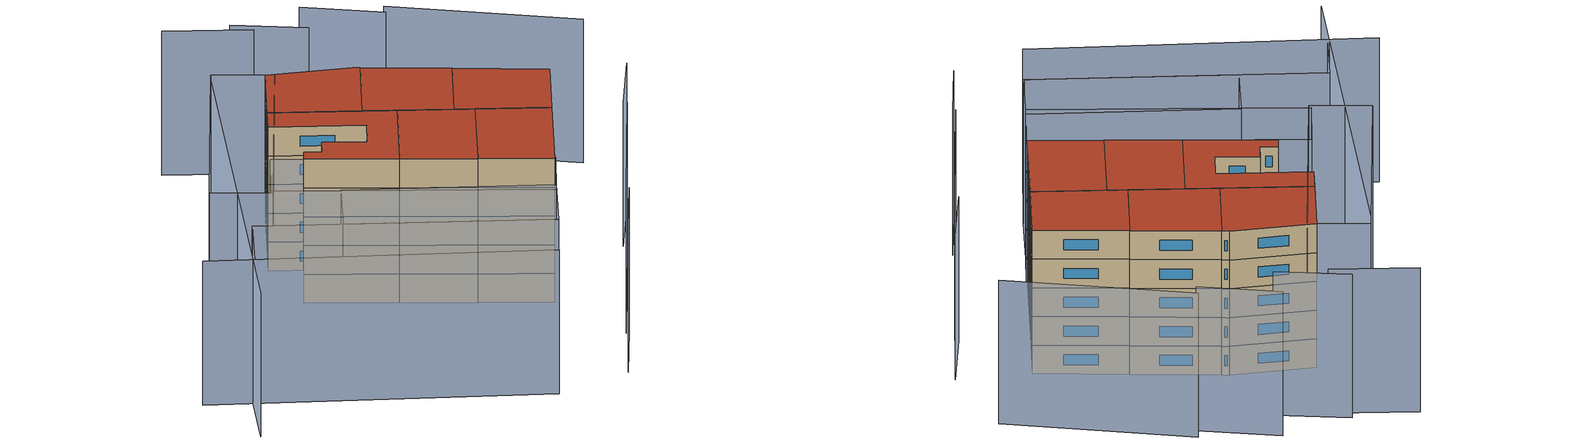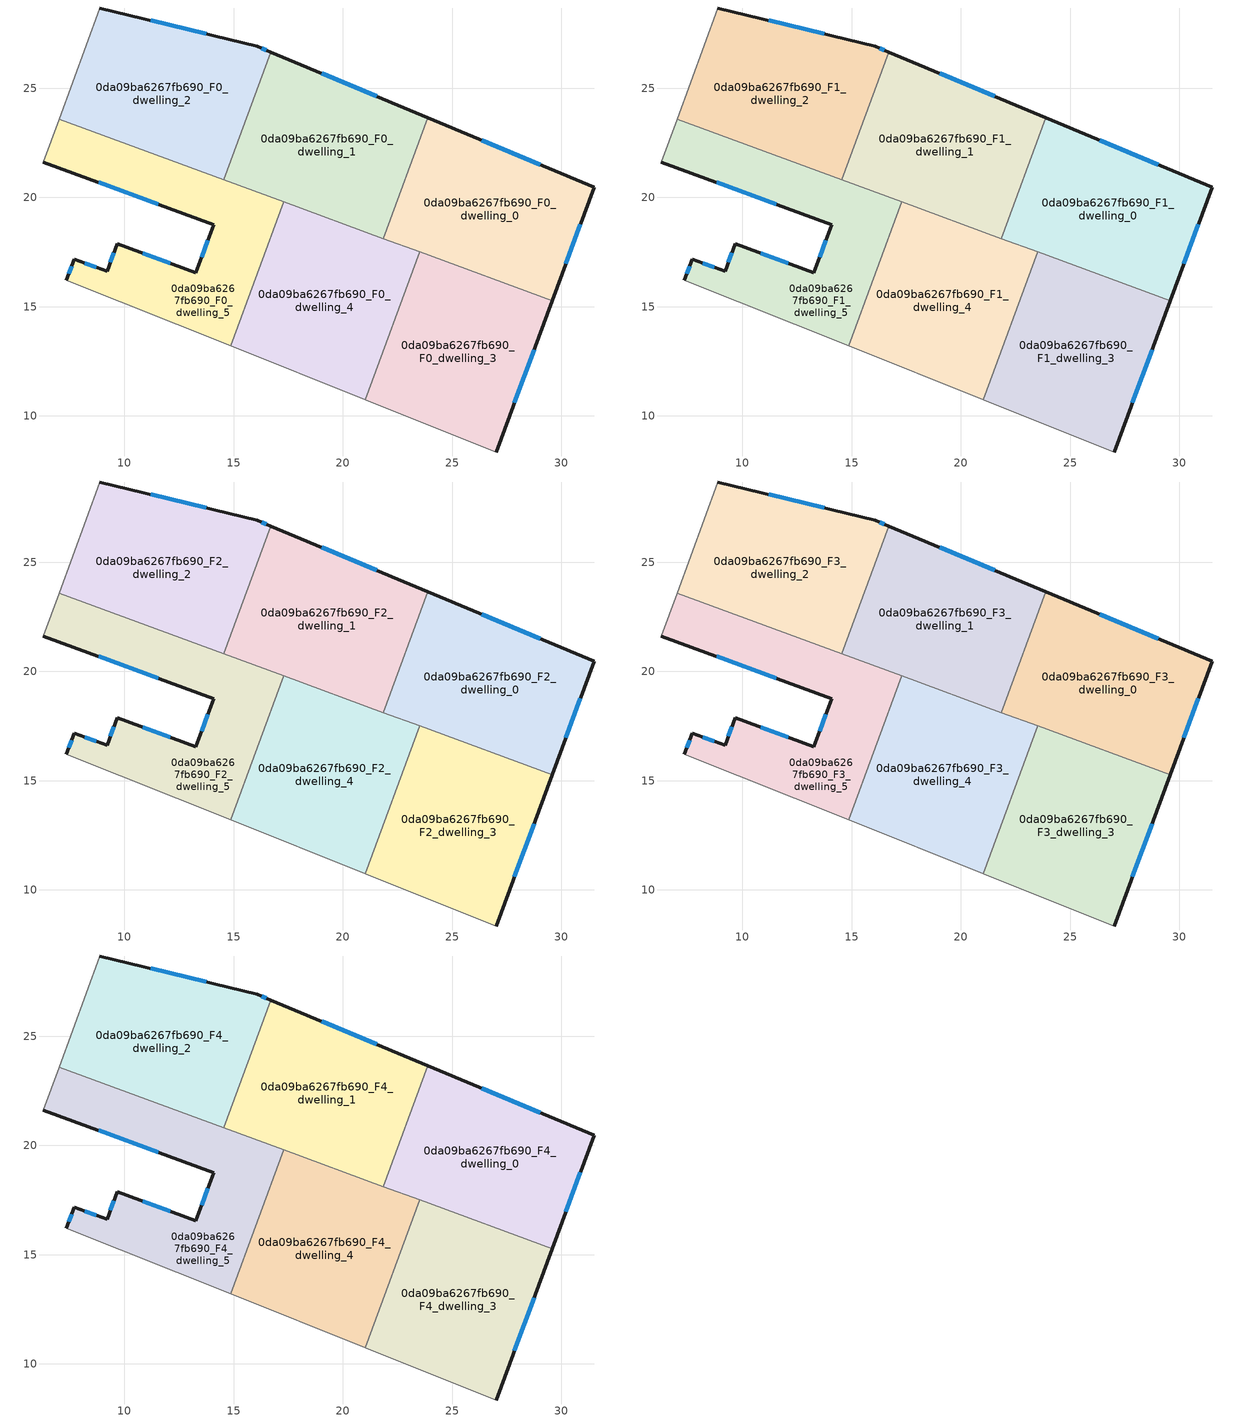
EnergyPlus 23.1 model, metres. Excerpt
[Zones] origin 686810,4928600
0da09ba6267fb690_F0_dwelling_0
 floor ground (EU_floor_Construction): 31.5,20.47 29.58,15.27 21.85,18.12 23.89,23.65 z0
 wall outside (EU_wall_Construction): 29.58,15.27 31.5,20.47 23.89,23.65 z0:3
 wall to 0da09ba6267fb690_F0_dwelling_3 (EU_wall_Construction): 23.51,17.51 29.58,15.27 z0:3
 wall to 0da09ba6267fb690_F0_dwelling_1 (EU_wall_Construction): 23.89,23.65 21.85,18.12 z0:3
 wall to 0da09ba6267fb690_F0_dwelling_4 (EU_wall_Construction): 21.85,18.12 23.51,17.51 z0:3
 window (EU_Window_Construction): 29.03,21.5 26.35,22.62 / 30.2,16.96 30.87,18.79 z0.97:2.03
0da09ba6267fb690_F0_dwelling_1
 floor ground (EU_floor_Construction): 23.89,23.65 21.85,18.12 14.55,20.81 16.7,26.66 z0
 wall outside (EU_wall_Construction): 23.89,23.65 16.7,26.66 z0:3
 wall to 0da09ba6267fb690_F0_dwelling_2 (EU_wall_Construction): 16.7,26.66 14.55,20.81 z0:3
 wall to 0da09ba6267fb690_F0_dwelling_4 (EU_wall_Construction): 17.3,19.8 21.85,18.12 z0:3
 wall to 0da09ba6267fb690_F0_dwelling_5 (EU_wall_Construction): 14.55,20.81 17.3,19.8 z0:3
 window (EU_Window_Construction): 21.56,24.63 19.03,25.68 z0.97:2.03
0da09ba6267fb690_F0_dwelling_2
 floor ground (EU_floor_Construction): 16.09,26.91 16.7,26.66 14.55,20.81 7.02,23.59 8.87,28.67 z0
 wall outside (EU_wall_Construction): 16.7,26.66 16.09,26.91 8.87,28.67 z0:3
 wall adiabatic (EU_wall_Construction): 8.87,28.67 7.02,23.59 z0:3
 wall to 0da09ba6267fb690_F0_dwelling_5 (EU_wall_Construction): 7.02,23.59 14.55,20.81 z0:3
 window (EU_Window_Construction): 13.75,27.48 11.21,28.1 / 16.5,26.74 16.29,26.83 z0.97:2.03
0da09ba6267fb690_F0_dwelling_3
 floor ground (EU_floor_Construction): 29.58,15.27 27.03,8.35 21.02,10.75 23.51,17.51 z0
 wall outside (EU_wall_Construction): 27.03,8.35 29.58,15.27 z0:3
 wall adiabatic (EU_wall_Construction): 21.02,10.75 27.03,8.35 z0:3
 wall to 0da09ba6267fb690_F0_dwelling_4 (EU_wall_Construction): 23.51,17.51 21.02,10.75 z0:3
 window (EU_Window_Construction): 27.85,10.59 28.75,13.03 z0.97:2.03
0da09ba6267fb690_F0_dwelling_4
 floor ground (EU_floor_Construction): 23.51,17.51 21.02,10.75 14.86,13.2 17.3,19.8 z0
 wall adiabatic (EU_wall_Construction): 14.86,13.2 21.02,10.75 z0:3
 wall to 0da09ba6267fb690_F0_dwelling_5 (EU_wall_Construction): 17.3,19.8 14.86,13.2 z0:3
0da09ba6267fb690_F0_dwelling_5
 floor ground (EU_floor_Construction): 17.3,19.8 14.86,13.2 7.35,16.2 7.71,17.18 9.21,16.62 9.68,17.89 13.27,16.55 14.09,18.75 6.3,21.62 7.02,23.59 z0
 wall outside (EU_wall_Construction): 6.3,21.62 14.09,18.75 13.27,16.55 9.68,17.89 9.21,16.62 7.71,17.18 7.35,16.2 z0:3
 wall adiabatic (EU_wall_Construction): 7.02,23.59 6.3,21.62 / 7.35,16.2 14.86,13.2 z0:3
 window (EU_Window_Construction): 13.82,18.04 13.53,17.27 / 8.82,20.69 11.56,19.68 / 7.59,16.86 7.46,16.52 / 8.72,16.8 8.19,17 / 9.53,17.48 9.36,17.03 / 12.1,16.99 10.84,17.46 z0.97:2.03
0da09ba6267fb690_F1_dwelling_0
 floor to 0da09ba6267fb690_F0_dwelling_0 (EU_floor_Construction): 31.5,20.47 29.58,15.27 21.85,18.12 23.89,23.65 z3
 wall outside (EU_wall_Construction): 29.58,15.27 31.5,20.47 23.89,23.65 z3:6
 wall to 0da09ba6267fb690_F1_dwelling_3 (EU_wall_Construction): 23.51,17.51 29.58,15.27 z3:6
 wall to 0da09ba6267fb690_F1_dwelling_1 (EU_wall_Construction): 23.89,23.65 21.85,18.12 z3:6
 wall to 0da09ba6267fb690_F1_dwelling_4 (EU_wall_Construction): 21.85,18.12 23.51,17.51 z3:6
 window (EU_Window_Construction): 29.03,21.5 26.35,22.62 / 30.2,16.96 30.87,18.79 z3.97:5.03
0da09ba6267fb690_F1_dwelling_1
 floor to 0da09ba6267fb690_F0_dwelling_1 (EU_floor_Construction): 23.89,23.65 21.85,18.12 14.55,20.81 16.7,26.66 z3
 wall outside (EU_wall_Construction): 23.89,23.65 16.7,26.66 z3:6
 wall to 0da09ba6267fb690_F1_dwelling_2 (EU_wall_Construction): 16.7,26.66 14.55,20.81 z3:6
 wall to 0da09ba6267fb690_F1_dwelling_4 (EU_wall_Construction): 17.3,19.8 21.85,18.12 z3:6
 wall to 0da09ba6267fb690_F1_dwelling_5 (EU_wall_Construction): 14.55,20.81 17.3,19.8 z3:6
 window (EU_Window_Construction): 21.56,24.63 19.03,25.68 z3.97:5.03
0da09ba6267fb690_F1_dwelling_2
 floor to 0da09ba6267fb690_F0_dwelling_2 (EU_floor_Construction): 16.09,26.91 16.7,26.66 14.55,20.81 7.02,23.59 8.87,28.67 z3
 wall outside (EU_wall_Construction): 16.7,26.66 16.09,26.91 8.87,28.67 z3:6
 wall adiabatic (EU_wall_Construction): 8.87,28.67 7.02,23.59 z3:6
 wall to 0da09ba6267fb690_F1_dwelling_5 (EU_wall_Construction): 7.02,23.59 14.55,20.81 z3:6
 window (EU_Window_Construction): 13.75,27.48 11.21,28.1 / 16.5,26.74 16.29,26.83 z3.97:5.03
0da09ba6267fb690_F1_dwelling_3
 floor to 0da09ba6267fb690_F0_dwelling_3 (EU_floor_Construction): 29.58,15.27 27.03,8.35 21.02,10.75 23.51,17.51 z3
 wall outside (EU_wall_Construction): 27.03,8.35 29.58,15.27 z3:6
 wall adiabatic (EU_wall_Construction): 21.02,10.75 27.03,8.35 z3:6
 wall to 0da09ba6267fb690_F1_dwelling_4 (EU_wall_Construction): 23.51,17.51 21.02,10.75 z3:6
 window (EU_Window_Construction): 27.85,10.59 28.75,13.03 z3.97:5.03
0da09ba6267fb690_F1_dwelling_4
 floor to 0da09ba6267fb690_F0_dwelling_4 (EU_floor_Construction): 23.51,17.51 21.02,10.75 14.86,13.2 17.3,19.8 z3
 wall adiabatic (EU_wall_Construction): 14.86,13.2 21.02,10.75 z3:6
 wall to 0da09ba6267fb690_F1_dwelling_5 (EU_wall_Construction): 17.3,19.8 14.86,13.2 z3:6
0da09ba6267fb690_F1_dwelling_5
 floor to 0da09ba6267fb690_F0_dwelling_5 (EU_floor_Construction): 17.3,19.8 14.86,13.2 7.35,16.2 7.71,17.18 9.21,16.62 9.68,17.89 13.27,16.55 14.09,18.75 6.3,21.62 7.02,23.59 z3
 wall outside (EU_wall_Construction): 6.3,21.62 14.09,18.75 13.27,16.55 9.68,17.89 9.21,16.62 7.71,17.18 7.35,16.2 z3:6
 wall adiabatic (EU_wall_Construction): 7.02,23.59 6.3,21.62 / 7.35,16.2 14.86,13.2 z3:6
 window (EU_Window_Construction): 13.82,18.04 13.53,17.27 / 8.82,20.69 11.56,19.68 / 7.59,16.86 7.46,16.52 / 8.72,16.8 8.19,17 / 9.53,17.48 9.36,17.03 / 12.1,16.99 10.84,17.46 z3.97:5.03
0da09ba6267fb690_F2_dwelling_0
 floor to 0da09ba6267fb690_F1_dwelling_0 (EU_floor_Construction): 31.5,20.47 29.58,15.27 21.85,18.12 23.89,23.65 z6
 wall outside (EU_wall_Construction): 29.58,15.27 31.5,20.47 23.89,23.65 z6:9
 wall to 0da09ba6267fb690_F2_dwelling_3 (EU_wall_Construction): 23.51,17.51 29.58,15.27 z6:9
 wall to 0da09ba6267fb690_F2_dwelling_1 (EU_wall_Construction): 23.89,23.65 21.85,18.12 z6:9
 wall to 0da09ba6267fb690_F2_dwelling_4 (EU_wall_Construction): 21.85,18.12 23.51,17.51 z6:9
 window (EU_Window_Construction): 29.03,21.5 26.35,22.62 / 30.2,16.96 30.87,18.79 z6.97:8.03
0da09ba6267fb690_F2_dwelling_1
 floor to 0da09ba6267fb690_F1_dwelling_1 (EU_floor_Construction): 23.89,23.65 21.85,18.12 14.55,20.81 16.7,26.66 z6
 wall outside (EU_wall_Construction): 23.89,23.65 16.7,26.66 z6:9
 wall to 0da09ba6267fb690_F2_dwelling_2 (EU_wall_Construction): 16.7,26.66 14.55,20.81 z6:9
 wall to 0da09ba6267fb690_F2_dwelling_4 (EU_wall_Construction): 17.3,19.8 21.85,18.12 z6:9
 wall to 0da09ba6267fb690_F2_dwelling_5 (EU_wall_Construction): 14.55,20.81 17.3,19.8 z6:9
 window (EU_Window_Construction): 21.56,24.63 19.03,25.68 z6.97:8.03
0da09ba6267fb690_F2_dwelling_2
 floor to 0da09ba6267fb690_F1_dwelling_2 (EU_floor_Construction): 16.09,26.91 16.7,26.66 14.55,20.81 7.02,23.59 8.87,28.67 z6
 wall outside (EU_wall_Construction): 16.7,26.66 16.09,26.91 8.87,28.67 z6:9
 wall adiabatic (EU_wall_Construction): 8.87,28.67 7.02,23.59 z6:9
 wall to 0da09ba6267fb690_F2_dwelling_5 (EU_wall_Construction): 7.02,23.59 14.55,20.81 z6:9
 window (EU_Window_Construction): 13.75,27.48 11.21,28.1 / 16.5,26.74 16.29,26.83 z6.97:8.03
0da09ba6267fb690_F2_dwelling_3
 floor to 0da09ba6267fb690_F1_dwelling_3 (EU_floor_Construction): 29.58,15.27 27.03,8.35 21.02,10.75 23.51,17.51 z6
 wall outside (EU_wall_Construction): 27.03,8.35 29.58,15.27 z6:9
 wall adiabatic (EU_wall_Construction): 21.02,10.75 27.03,8.35 z6:9
 wall to 0da09ba6267fb690_F2_dwelling_4 (EU_wall_Construction): 23.51,17.51 21.02,10.75 z6:9
 window (EU_Window_Construction): 27.85,10.59 28.75,13.03 z6.97:8.03
0da09ba6267fb690_F2_dwelling_4
 floor to 0da09ba6267fb690_F1_dwelling_4 (EU_floor_Construction): 23.51,17.51 21.02,10.75 14.86,13.2 17.3,19.8 z6
 wall adiabatic (EU_wall_Construction): 14.86,13.2 21.02,10.75 z6:9
 wall to 0da09ba6267fb690_F2_dwelling_5 (EU_wall_Construction): 17.3,19.8 14.86,13.2 z6:9
0da09ba6267fb690_F2_dwelling_5
 floor to 0da09ba6267fb690_F1_dwelling_5 (EU_floor_Construction): 17.3,19.8 14.86,13.2 7.35,16.2 7.71,17.18 9.21,16.62 9.68,17.89 13.27,16.55 14.09,18.75 6.3,21.62 7.02,23.59 z6
 wall outside (EU_wall_Construction): 6.3,21.62 14.09,18.75 13.27,16.55 9.68,17.89 9.21,16.62 7.71,17.18 7.35,16.2 z6:9
 wall adiabatic (EU_wall_Construction): 7.02,23.59 6.3,21.62 / 7.35,16.2 14.86,13.2 z6:9
 window (EU_Window_Construction): 13.82,18.04 13.53,17.27 / 8.82,20.69 11.56,19.68 / 7.59,16.86 7.46,16.52 / 8.72,16.8 8.19,17 / 9.53,17.48 9.36,17.03 / 12.1,16.99 10.84,17.46 z6.97:8.03
0da09ba6267fb690_F3_dwelling_0
 floor to 0da09ba6267fb690_F2_dwelling_0 (EU_floor_Construction): 31.5,20.47 29.58,15.27 21.85,18.12 23.89,23.65 z9
 wall outside (EU_wall_Construction): 29.58,15.27 31.5,20.47 23.89,23.65 z9:12
 wall to 0da09ba6267fb690_F3_dwelling_3 (EU_wall_Construction): 23.51,17.51 29.58,15.27 z9:12
 wall to 0da09ba6267fb690_F3_dwelling_1 (EU_wall_Construction): 23.89,23.65 21.85,18.12 z9:12
 wall to 0da09ba6267fb690_F3_dwelling_4 (EU_wall_Construction): 21.85,18.12 23.51,17.51 z9:12
 window (EU_Window_Construction): 29.03,21.5 26.35,22.62 / 30.2,16.96 30.87,18.79 z9.97:11.03
0da09ba6267fb690_F3_dwelling_1
 floor to 0da09ba6267fb690_F2_dwelling_1 (EU_floor_Construction): 23.89,23.65 21.85,18.12 14.55,20.81 16.7,26.66 z9
 wall outside (EU_wall_Construction): 23.89,23.65 16.7,26.66 z9:12
 wall to 0da09ba6267fb690_F3_dwelling_2 (EU_wall_Construction): 16.7,26.66 14.55,20.81 z9:12
 wall to 0da09ba6267fb690_F3_dwelling_4 (EU_wall_Construction): 17.3,19.8 21.85,18.12 z9:12
 wall to 0da09ba6267fb690_F3_dwelling_5 (EU_wall_Construction): 14.55,20.81 17.3,19.8 z9:12
 window (EU_Window_Construction): 21.56,24.63 19.03,25.68 z9.97:11.03
0da09ba6267fb690_F3_dwelling_2
 floor to 0da09ba6267fb690_F2_dwelling_2 (EU_floor_Construction): 16.09,26.91 16.7,26.66 14.55,20.81 7.02,23.59 8.87,28.67 z9
 wall outside (EU_wall_Construction): 16.7,26.66 16.09,26.91 8.87,28.67 z9:12
 wall adiabatic (EU_wall_Construction): 8.87,28.67 7.02,23.59 z9:12
 wall to 0da09ba6267fb690_F3_dwelling_5 (EU_wall_Construction): 7.02,23.59 14.55,20.81 z9:12
 window (EU_Window_Construction): 13.75,27.48 11.21,28.1 / 16.5,26.74 16.29,26.83 z9.97:11.03
0da09ba6267fb690_F3_dwelling_3
 floor to 0da09ba6267fb690_F2_dwelling_3 (EU_floor_Construction): 29.58,15.27 27.03,8.35 21.02,10.75 23.51,17.51 z9
 wall outside (EU_wall_Construction): 27.03,8.35 29.58,15.27 z9:12
 wall adiabatic (EU_wall_Construction): 21.02,10.75 27.03,8.35 z9:12
 wall to 0da09ba6267fb690_F3_dwelling_4 (EU_wall_Construction): 23.51,17.51 21.02,10.75 z9:12
 window (EU_Window_Construction): 27.85,10.59 28.75,13.03 z9.97:11.03
0da09ba6267fb690_F3_dwelling_4
 floor to 0da09ba6267fb690_F2_dwelling_4 (EU_floor_Construction): 23.51,17.51 21.02,10.75 14.86,13.2 17.3,19.8 z9
 wall adiabatic (EU_wall_Construction): 14.86,13.2 21.02,10.75 z9:12
 wall to 0da09ba6267fb690_F3_dwelling_5 (EU_wall_Construction): 17.3,19.8 14.86,13.2 z9:12
0da09ba6267fb690_F3_dwelling_5
 floor to 0da09ba6267fb690_F2_dwelling_5 (EU_floor_Construction): 17.3,19.8 14.86,13.2 7.35,16.2 7.71,17.18 9.21,16.62 9.68,17.89 13.27,16.55 14.09,18.75 6.3,21.62 7.02,23.59 z9
 wall outside (EU_wall_Construction): 6.3,21.62 14.09,18.75 13.27,16.55 9.68,17.89 9.21,16.62 7.71,17.18 7.35,16.2 z9:12
 wall adiabatic (EU_wall_Construction): 7.02,23.59 6.3,21.62 / 7.35,16.2 14.86,13.2 z9:12
 window (EU_Window_Construction): 13.82,18.04 13.53,17.27 / 8.82,20.69 11.56,19.68 / 7.59,16.86 7.46,16.52 / 8.72,16.8 8.19,17 / 9.53,17.48 9.36,17.03 / 12.1,16.99 10.84,17.46 z9.97:11.03
0da09ba6267fb690_F4_dwelling_0
 floor to 0da09ba6267fb690_F3_dwelling_0 (EU_floor_Construction): 31.5,20.47 29.58,15.27 21.85,18.12 23.89,23.65 z12
 wall outside (EU_wall_Construction): 29.58,15.27 31.5,20.47 23.89,23.65 z12:15
 wall to 0da09ba6267fb690_F4_dwelling_3 (EU_wall_Construction): 23.51,17.51 29.58,15.27 z12:15
 wall to 0da09ba6267fb690_F4_dwelling_1 (EU_wall_Construction): 23.89,23.65 21.85,18.12 z12:15
 wall to 0da09ba6267fb690_F4_dwelling_4 (EU_wall_Construction): 21.85,18.12 23.51,17.51 z12:15
 window (EU_Window_Construction): 29.03,21.5 26.35,22.62 / 30.2,16.96 30.87,18.79 z12.97:14.03
 roof outside (EU_roof_Construction): 29.58,15.27 31.5,20.47 23.89,23.65 21.85,18.12 z15
0da09ba6267fb690_F4_dwelling_1
 floor to 0da09ba6267fb690_F3_dwelling_1 (EU_floor_Construction): 23.89,23.65 21.85,18.12 14.55,20.81 16.7,26.66 z12
 wall outside (EU_wall_Construction): 23.89,23.65 16.7,26.66 z12:15
 wall to 0da09ba6267fb690_F4_dwelling_2 (EU_wall_Construction): 16.7,26.66 14.55,20.81 z12:15
 wall to 0da09ba6267fb690_F4_dwelling_4 (EU_wall_Construction): 17.3,19.8 21.85,18.12 z12:15
 wall to 0da09ba6267fb690_F4_dwelling_5 (EU_wall_Construction): 14.55,20.81 17.3,19.8 z12:15
 window (EU_Window_Construction): 21.56,24.63 19.03,25.68 z12.97:14.03
 roof outside (EU_roof_Construction): 21.85,18.12 23.89,23.65 16.7,26.66 14.55,20.81 z15
0da09ba6267fb690_F4_dwelling_2
 floor to 0da09ba6267fb690_F3_dwelling_2 (EU_floor_Construction): 16.09,26.91 16.7,26.66 14.55,20.81 7.02,23.59 8.87,28.67 z12
 wall outside (EU_wall_Construction): 16.7,26.66 16.09,26.91 8.87,28.67 z12:15
 wall adiabatic (EU_wall_Construction): 8.87,28.67 7.02,23.59 z12:15
 wall to 0da09ba6267fb690_F4_dwelling_5 (EU_wall_Construction): 7.02,23.59 14.55,20.81 z12:15
 window (EU_Window_Construction): 13.75,27.48 11.21,28.1 / 16.5,26.74 16.29,26.83 z12.97:14.03
 roof outside (EU_roof_Construction): 14.55,20.81 16.7,26.66 16.09,26.91 8.87,28.67 7.02,23.59 z15
0da09ba6267fb690_F4_dwelling_3
 floor to 0da09ba6267fb690_F3_dwelling_3 (EU_floor_Construction): 29.58,15.27 27.03,8.35 21.02,10.75 23.51,17.51 z12
 wall outside (EU_wall_Construction): 27.03,8.35 29.58,15.27 z12:15
 wall adiabatic (EU_wall_Construction): 21.02,10.75 27.03,8.35 z12:15
 wall to 0da09ba6267fb690_F4_dwelling_4 (EU_wall_Construction): 23.51,17.51 21.02,10.75 z12:15
 window (EU_Window_Construction): 27.85,10.59 28.75,13.03 z12.97:14.03
 roof outside (EU_roof_Construction): 27.03,8.35 29.58,15.27 23.51,17.51 21.02,10.75 z15
0da09ba6267fb690_F4_dwelling_4
 floor to 0da09ba6267fb690_F3_dwelling_4 (EU_floor_Construction): 23.51,17.51 21.02,10.75 14.86,13.2 17.3,19.8 z12
 wall adiabatic (EU_wall_Construction): 14.86,13.2 21.02,10.75 z12:15
 wall to 0da09ba6267fb690_F4_dwelling_5 (EU_wall_Construction): 17.3,19.8 14.86,13.2 z12:15
 roof outside (EU_roof_Construction): 21.02,10.75 23.51,17.51 17.3,19.8 14.86,13.2 z15
0da09ba6267fb690_F4_dwelling_5
 floor to 0da09ba6267fb690_F3_dwelling_5 (EU_floor_Construction): 17.3,19.8 14.86,13.2 7.35,16.2 7.71,17.18 9.21,16.62 9.68,17.89 13.27,16.55 14.09,18.75 6.3,21.62 7.02,23.59 z12
 wall outside (EU_wall_Construction): 6.3,21.62 14.09,18.75 13.27,16.55 9.68,17.89 9.21,16.62 7.71,17.18 7.35,16.2 z12:15
 wall adiabatic (EU_wall_Construction): 7.02,23.59 6.3,21.62 / 7.35,16.2 14.86,13.2 z12:15
 window (EU_Window_Construction): 13.82,18.04 13.53,17.27 / 8.82,20.69 11.56,19.68 / 7.59,16.86 7.46,16.52 / 8.72,16.8 8.19,17 / 9.53,17.48 9.36,17.03 / 12.1,16.99 10.84,17.46 z12.97:14.03
 roof outside (EU_roof_Construction): 14.86,13.2 17.3,19.8 7.02,23.59 6.3,21.62 14.09,18.75 13.27,16.55 9.68,17.89 9.21,16.62 7.71,17.18 7.35,16.2 z15
shading: 36.84,26.1 21.94,34.18 / 21.76,33.29 15.24,36.68 / 14.86,33.69 8.84,36.52 / 10.45,35.14 3.18,37.85 / -6.13,5.78 22.46,-3.99 / 28.98,-3.36 31.27,2.09 / -1.94,4.4 -0.34,8.86 / -0.34,8.86 23.99,0.13 / 4.34,29.77 -3.3,-0.32 / 30.96,1.91 35.77,13.55 / 35.47,13.69 37.83,18.79 / 24.04,0.11 6.88,6.24 / 6.88,6.24 8.54,10.89 / 8.54,10.89 25.7,4.76 / 25.7,4.76 24.04,0.11 / 25.5,4.2 3.02,12.95 / 3.02,12.95 4.69,17.24 / 4.69,17.24 27.17,8.49 / 27.17,8.49 25.5,4.2 / -1.91,14.69 4.61,30.43 / 4.61,30.43 9.61,28.37 / 9.61,28.37 3.09,12.62 / 3.09,12.62 -1.91,14.69 z0:15
[Building]
EU S2 Campaign: North Axis=0; Terrain=City; Solar Distribution=FullExterior
[Site:Location]
Bologna: Latitude=44.5; Longitude=11.25; Time Zone=1; Elevation=37
[SizingPeriod:WeatherFileDays]
AnnualSizingPeriod: Begin Month=1; Begin Day of Month=1; End Month=12; End Day of Month=31; Day of Week for Start Day=Monday; Use Weather File Daylight Saving Period=No; Use Weather File Rain and Snow Indicators=No
[MATERIAL]
EU_InternalMass_Material: Roughness=MediumRough; Thickness=0.1; Conductivity=1; Density=1800; Specific Heat=900; Thermal Absorptance=0.9; Solar Absorptance=0.7; Visible Absorptance=0.7
[MATERIAL:NOMASS] Roughness=MediumRough; Thermal Absorptance=0.9; Solar Absorptance=0.7; Visible Absorptance=0.7
Name | Thermal Resistance
EU_wall_NoMass | 0.779417
EU_roof_NoMass | 0.435466
EU_floor_NoMass | 0.588222
[WINDOWMATERIAL:SIMPLEGLAZINGSYSTEM]
EU_Window_SimpleGlazing: UFactor=5.16242; Solar Heat Gain Coefficient=0.85; Visible Transmittance=0.85
[CONSTRUCTION]
EU_wall_Construction: EU_wall_NoMass
EU_roof_Construction: EU_roof_NoMass
EU_floor_Construction: EU_floor_NoMass
EU_InternalMass_Construction: EU_InternalMass_Material
EU_Window_Construction: EU_Window_SimpleGlazing
[ZONE] Type=1; Multiplier=1; Ceiling Height=autocalculate; Floor Area=autocalculate; Part of Total Floor Area=Yes
Name | Volume
0da09ba6267fb690_F0_dwelling_0; 0da09ba6267fb690_F0_dwelling_4 | 141.42
0da09ba6267fb690_F1_dwelling_0; 0da09ba6267fb690_F2_dwelling_0; 0da09ba6267fb690_F3_dwelling_0; 0da09ba6267fb690_F4_dwelling_0 | 141.421
0da09ba6267fb690_F0_dwelling_1 | 141.423
0da09ba6267fb690_F1_dwelling_1; 0da09ba6267fb690_F2_dwelling_1; 0da09ba6267fb690_F3_dwelling_1; 0da09ba6267fb690_F4_dwelling_1 | 141.422
0da09ba6267fb690_F0_dwelling_2; 0da09ba6267fb690_F1_dwelling_2; 0da09ba6267fb690_F2_dwelling_2; 0da09ba6267fb690_F3_dwelling_2; 0da09ba6267fb690_F4_dwelling_2 | 141.437
0da09ba6267fb690_F0_dwelling_3 | 141.427
0da09ba6267fb690_F1_dwelling_3; 0da09ba6267fb690_F2_dwelling_3; 0da09ba6267fb690_F3_dwelling_3; 0da09ba6267fb690_F4_dwelling_3; 0da09ba6267fb690_F1_dwelling_5; 0da09ba6267fb690_F2_dwelling_5; 0da09ba6267fb690_F3_dwelling_5; 0da09ba6267fb690_F4_dwelling_5 | 141.428
0da09ba6267fb690_F1_dwelling_4; 0da09ba6267fb690_F2_dwelling_4; 0da09ba6267fb690_F3_dwelling_4; 0da09ba6267fb690_F4_dwelling_4 | 141.418
0da09ba6267fb690_F0_dwelling_5 | 141.426
[INTERNALMASS] Construction=EU_InternalMass_Construction
Name | Zone or ZoneList | Surface Area
0da09ba6267fb690_F0_dwelling_0_EU_InternalMass | 0da09ba6267fb690_F0_dwelling_0 | 47.1403
0da09ba6267fb690_F0_dwelling_1_EU_InternalMass | 0da09ba6267fb690_F0_dwelling_1 | 47.1411
0da09ba6267fb690_F0_dwelling_2_EU_InternalMass | 0da09ba6267fb690_F0_dwelling_2 | 47.1457
0da09ba6267fb690_F0_dwelling_3_EU_InternalMass | 0da09ba6267fb690_F0_dwelling_3 | 47.1424
0da09ba6267fb690_F0_dwelling_4_EU_InternalMass | 0da09ba6267fb690_F0_dwelling_4 | 47.1396
0da09ba6267fb690_F0_dwelling_5_EU_InternalMass | 0da09ba6267fb690_F0_dwelling_5 | 47.1421
0da09ba6267fb690_F1_dwelling_0_EU_InternalMass | 0da09ba6267fb690_F1_dwelling_0 | 47.1403
0da09ba6267fb690_F1_dwelling_1_EU_InternalMass | 0da09ba6267fb690_F1_dwelling_1 | 47.1411
0da09ba6267fb690_F1_dwelling_2_EU_InternalMass | 0da09ba6267fb690_F1_dwelling_2 | 47.1457
0da09ba6267fb690_F1_dwelling_3_EU_InternalMass | 0da09ba6267fb690_F1_dwelling_3 | 47.1424
0da09ba6267fb690_F1_dwelling_4_EU_InternalMass | 0da09ba6267fb690_F1_dwelling_4 | 47.1396
0da09ba6267fb690_F1_dwelling_5_EU_InternalMass | 0da09ba6267fb690_F1_dwelling_5 | 47.1421
0da09ba6267fb690_F2_dwelling_0_EU_InternalMass | 0da09ba6267fb690_F2_dwelling_0 | 47.1403
0da09ba6267fb690_F2_dwelling_1_EU_InternalMass | 0da09ba6267fb690_F2_dwelling_1 | 47.1411
0da09ba6267fb690_F2_dwelling_2_EU_InternalMass | 0da09ba6267fb690_F2_dwelling_2 | 47.1457
0da09ba6267fb690_F2_dwelling_3_EU_InternalMass | 0da09ba6267fb690_F2_dwelling_3 | 47.1424
0da09ba6267fb690_F2_dwelling_4_EU_InternalMass | 0da09ba6267fb690_F2_dwelling_4 | 47.1396
0da09ba6267fb690_F2_dwelling_5_EU_InternalMass | 0da09ba6267fb690_F2_dwelling_5 | 47.1421
0da09ba6267fb690_F3_dwelling_0_EU_InternalMass | 0da09ba6267fb690_F3_dwelling_0 | 47.1403
0da09ba6267fb690_F3_dwelling_1_EU_InternalMass | 0da09ba6267fb690_F3_dwelling_1 | 47.1411
0da09ba6267fb690_F3_dwelling_2_EU_InternalMass | 0da09ba6267fb690_F3_dwelling_2 | 47.1457
0da09ba6267fb690_F3_dwelling_3_EU_InternalMass | 0da09ba6267fb690_F3_dwelling_3 | 47.1424
0da09ba6267fb690_F3_dwelling_4_EU_InternalMass | 0da09ba6267fb690_F3_dwelling_4 | 47.1396
0da09ba6267fb690_F3_dwelling_5_EU_InternalMass | 0da09ba6267fb690_F3_dwelling_5 | 47.1421
0da09ba6267fb690_F4_dwelling_0_EU_InternalMass | 0da09ba6267fb690_F4_dwelling_0 | 47.1403
0da09ba6267fb690_F4_dwelling_1_EU_InternalMass | 0da09ba6267fb690_F4_dwelling_1 | 47.1411
0da09ba6267fb690_F4_dwelling_2_EU_InternalMass | 0da09ba6267fb690_F4_dwelling_2 | 47.1457
0da09ba6267fb690_F4_dwelling_3_EU_InternalMass | 0da09ba6267fb690_F4_dwelling_3 | 47.1424
0da09ba6267fb690_F4_dwelling_4_EU_InternalMass | 0da09ba6267fb690_F4_dwelling_4 | 47.1396
0da09ba6267fb690_F4_dwelling_5_EU_InternalMass | 0da09ba6267fb690_F4_dwelling_5 | 47.1421
[OTHEREQUIPMENT] Fuel Type=Electricity; Design Level Calculation Method=Watts/Area; Power per Zone Floor Area=1; Fraction Latent=0; Fraction Radiant=0; Fraction Lost=0; Carbon Dioxide Generation Rate=0; EndUse Subcategory=EU_Step8_InternalGains
Name | Zone or ZoneList or Space or SpaceList | Schedule
EU_Step8_InternalGain_0da09ba6267fb690_F0_dwelling_0_f000 | 0da09ba6267fb690_F0_dwelling_0 | EU_Step8_GainSchedule_0da09ba6267fb690_F0_dwelling_0_f000
EU_Step8_InternalGain_0da09ba6267fb690_F0_dwelling_1_f000 | 0da09ba6267fb690_F0_dwelling_1 | EU_Step8_GainSchedule_0da09ba6267fb690_F0_dwelling_1_f000
EU_Step8_InternalGain_0da09ba6267fb690_F0_dwelling_2_f000 | 0da09ba6267fb690_F0_dwelling_2 | EU_Step8_GainSchedule_0da09ba6267fb690_F0_dwelling_2_f000
EU_Step8_InternalGain_0da09ba6267fb690_F0_dwelling_3_f000 | 0da09ba6267fb690_F0_dwelling_3 | EU_Step8_GainSchedule_0da09ba6267fb690_F0_dwelling_3_f000
EU_Step8_InternalGain_0da09ba6267fb690_F0_dwelling_4_f000 | 0da09ba6267fb690_F0_dwelling_4 | EU_Step8_GainSchedule_0da09ba6267fb690_F0_dwelling_4_f000
EU_Step8_InternalGain_0da09ba6267fb690_F0_dwelling_5_f000 | 0da09ba6267fb690_F0_dwelling_5 | EU_Step8_GainSchedule_0da09ba6267fb690_F0_dwelling_5_f000
EU_Step8_InternalGain_0da09ba6267fb690_F1_dwelling_0_f000 | 0da09ba6267fb690_F1_dwelling_0 | EU_Step8_GainSchedule_0da09ba6267fb690_F1_dwelling_0_f000
EU_Step8_InternalGain_0da09ba6267fb690_F1_dwelling_1_f000 | 0da09ba6267fb690_F1_dwelling_1 | EU_Step8_GainSchedule_0da09ba6267fb690_F1_dwelling_1_f000
EU_Step8_InternalGain_0da09ba6267fb690_F1_dwelling_2_f000 | 0da09ba6267fb690_F1_dwelling_2 | EU_Step8_GainSchedule_0da09ba6267fb690_F1_dwelling_2_f000
EU_Step8_InternalGain_0da09ba6267fb690_F1_dwelling_3_f000 | 0da09ba6267fb690_F1_dwelling_3 | EU_Step8_GainSchedule_0da09ba6267fb690_F1_dwelling_3_f000
EU_Step8_InternalGain_0da09ba6267fb690_F1_dwelling_4_f000 | 0da09ba6267fb690_F1_dwelling_4 | EU_Step8_GainSchedule_0da09ba6267fb690_F1_dwelling_4_f000
EU_Step8_InternalGain_0da09ba6267fb690_F1_dwelling_5_f000 | 0da09ba6267fb690_F1_dwelling_5 | EU_Step8_GainSchedule_0da09ba6267fb690_F1_dwelling_5_f000
EU_Step8_InternalGain_0da09ba6267fb690_F2_dwelling_0_f000 | 0da09ba6267fb690_F2_dwelling_0 | EU_Step8_GainSchedule_0da09ba6267fb690_F2_dwelling_0_f000
EU_Step8_InternalGain_0da09ba6267fb690_F2_dwelling_1_f000 | 0da09ba6267fb690_F2_dwelling_1 | EU_Step8_GainSchedule_0da09ba6267fb690_F2_dwelling_1_f000
EU_Step8_InternalGain_0da09ba6267fb690_F2_dwelling_2_f000 | 0da09ba6267fb690_F2_dwelling_2 | EU_Step8_GainSchedule_0da09ba6267fb690_F2_dwelling_2_f000
EU_Step8_InternalGain_0da09ba6267fb690_F2_dwelling_3_f000 | 0da09ba6267fb690_F2_dwelling_3 | EU_Step8_GainSchedule_0da09ba6267fb690_F2_dwelling_3_f000
EU_Step8_InternalGain_0da09ba6267fb690_F2_dwelling_4_f000 | 0da09ba6267fb690_F2_dwelling_4 | EU_Step8_GainSchedule_0da09ba6267fb690_F2_dwelling_4_f000
EU_Step8_InternalGain_0da09ba6267fb690_F2_dwelling_5_f000 | 0da09ba6267fb690_F2_dwelling_5 | EU_Step8_GainSchedule_0da09ba6267fb690_F2_dwelling_5_f000
EU_Step8_InternalGain_0da09ba6267fb690_F3_dwelling_0_f000 | 0da09ba6267fb690_F3_dwelling_0 | EU_Step8_GainSchedule_0da09ba6267fb690_F3_dwelling_0_f000
EU_Step8_InternalGain_0da09ba6267fb690_F3_dwelling_1_f000 | 0da09ba6267fb690_F3_dwelling_1 | EU_Step8_GainSchedule_0da09ba6267fb690_F3_dwelling_1_f000
EU_Step8_InternalGain_0da09ba6267fb690_F3_dwelling_2_f000 | 0da09ba6267fb690_F3_dwelling_2 | EU_Step8_GainSchedule_0da09ba6267fb690_F3_dwelling_2_f000
EU_Step8_InternalGain_0da09ba6267fb690_F3_dwelling_3_f000 | 0da09ba6267fb690_F3_dwelling_3 | EU_Step8_GainSchedule_0da09ba6267fb690_F3_dwelling_3_f000
EU_Step8_InternalGain_0da09ba6267fb690_F3_dwelling_4_f000 | 0da09ba6267fb690_F3_dwelling_4 | EU_Step8_GainSchedule_0da09ba6267fb690_F3_dwelling_4_f000
EU_Step8_InternalGain_0da09ba6267fb690_F3_dwelling_5_f000 | 0da09ba6267fb690_F3_dwelling_5 | EU_Step8_GainSchedule_0da09ba6267fb690_F3_dwelling_5_f000
EU_Step8_InternalGain_0da09ba6267fb690_F4_dwelling_0_f000 | 0da09ba6267fb690_F4_dwelling_0 | EU_Step8_GainSchedule_0da09ba6267fb690_F4_dwelling_0_f000
EU_Step8_InternalGain_0da09ba6267fb690_F4_dwelling_1_f000 | 0da09ba6267fb690_F4_dwelling_1 | EU_Step8_GainSchedule_0da09ba6267fb690_F4_dwelling_1_f000
EU_Step8_InternalGain_0da09ba6267fb690_F4_dwelling_2_f000 | 0da09ba6267fb690_F4_dwelling_2 | EU_Step8_GainSchedule_0da09ba6267fb690_F4_dwelling_2_f000
EU_Step8_InternalGain_0da09ba6267fb690_F4_dwelling_3_f000 | 0da09ba6267fb690_F4_dwelling_3 | EU_Step8_GainSchedule_0da09ba6267fb690_F4_dwelling_3_f000
EU_Step8_InternalGain_0da09ba6267fb690_F4_dwelling_4_f000 | 0da09ba6267fb690_F4_dwelling_4 | EU_Step8_GainSchedule_0da09ba6267fb690_F4_dwelling_4_f000
EU_Step8_InternalGain_0da09ba6267fb690_F4_dwelling_5_f000 | 0da09ba6267fb690_F4_dwelling_5 | EU_Step8_GainSchedule_0da09ba6267fb690_F4_dwelling_5_f000
[ZONEVENTILATION:DESIGNFLOWRATE] Schedule=EU_AlwaysOn; Design Flow Rate Calculation Method=AirChanges/Hour; Air Changes per Hour=0.712058; Ventilation Type=Natural; Fan Pressure Rise=0; Fan Total Efficiency=1; Constant Term Coefficient=1; Temperature Term Coefficient=0; Velocity Term Coefficient=0; Velocity Squared Term Coefficient=0; Minimum Indoor Temperature=-100; Maximum Indoor Temperature=100; Delta Temperature=-100; Minimum Outdoor Temperature=-100; Maximum Outdoor Temperature=100; Maximum Wind Speed=40
Name | Zone or ZoneList or Space or SpaceList
EU_ConstantAir_0da09ba6267fb690_F0_dwelling_0 | 0da09ba6267fb690_F0_dwelling_0
EU_ConstantAir_0da09ba6267fb690_F0_dwelling_1 | 0da09ba6267fb690_F0_dwelling_1
EU_ConstantAir_0da09ba6267fb690_F0_dwelling_2 | 0da09ba6267fb690_F0_dwelling_2
EU_ConstantAir_0da09ba6267fb690_F0_dwelling_3 | 0da09ba6267fb690_F0_dwelling_3
EU_ConstantAir_0da09ba6267fb690_F0_dwelling_4 | 0da09ba6267fb690_F0_dwelling_4
EU_ConstantAir_0da09ba6267fb690_F0_dwelling_5 | 0da09ba6267fb690_F0_dwelling_5
EU_ConstantAir_0da09ba6267fb690_F1_dwelling_0 | 0da09ba6267fb690_F1_dwelling_0
EU_ConstantAir_0da09ba6267fb690_F1_dwelling_1 | 0da09ba6267fb690_F1_dwelling_1
EU_ConstantAir_0da09ba6267fb690_F1_dwelling_2 | 0da09ba6267fb690_F1_dwelling_2
EU_ConstantAir_0da09ba6267fb690_F1_dwelling_3 | 0da09ba6267fb690_F1_dwelling_3
EU_ConstantAir_0da09ba6267fb690_F1_dwelling_4 | 0da09ba6267fb690_F1_dwelling_4
EU_ConstantAir_0da09ba6267fb690_F1_dwelling_5 | 0da09ba6267fb690_F1_dwelling_5
EU_ConstantAir_0da09ba6267fb690_F2_dwelling_0 | 0da09ba6267fb690_F2_dwelling_0
EU_ConstantAir_0da09ba6267fb690_F2_dwelling_1 | 0da09ba6267fb690_F2_dwelling_1
EU_ConstantAir_0da09ba6267fb690_F2_dwelling_2 | 0da09ba6267fb690_F2_dwelling_2
EU_ConstantAir_0da09ba6267fb690_F2_dwelling_3 | 0da09ba6267fb690_F2_dwelling_3
EU_ConstantAir_0da09ba6267fb690_F2_dwelling_4 | 0da09ba6267fb690_F2_dwelling_4
EU_ConstantAir_0da09ba6267fb690_F2_dwelling_5 | 0da09ba6267fb690_F2_dwelling_5
EU_ConstantAir_0da09ba6267fb690_F3_dwelling_0 | 0da09ba6267fb690_F3_dwelling_0
EU_ConstantAir_0da09ba6267fb690_F3_dwelling_1 | 0da09ba6267fb690_F3_dwelling_1
EU_ConstantAir_0da09ba6267fb690_F3_dwelling_2 | 0da09ba6267fb690_F3_dwelling_2
EU_ConstantAir_0da09ba6267fb690_F3_dwelling_3 | 0da09ba6267fb690_F3_dwelling_3
EU_ConstantAir_0da09ba6267fb690_F3_dwelling_4 | 0da09ba6267fb690_F3_dwelling_4
EU_ConstantAir_0da09ba6267fb690_F3_dwelling_5 | 0da09ba6267fb690_F3_dwelling_5
EU_ConstantAir_0da09ba6267fb690_F4_dwelling_0 | 0da09ba6267fb690_F4_dwelling_0
EU_ConstantAir_0da09ba6267fb690_F4_dwelling_1 | 0da09ba6267fb690_F4_dwelling_1
EU_ConstantAir_0da09ba6267fb690_F4_dwelling_2 | 0da09ba6267fb690_F4_dwelling_2
EU_ConstantAir_0da09ba6267fb690_F4_dwelling_3 | 0da09ba6267fb690_F4_dwelling_3
EU_ConstantAir_0da09ba6267fb690_F4_dwelling_4 | 0da09ba6267fb690_F4_dwelling_4
EU_ConstantAir_0da09ba6267fb690_F4_dwelling_5 | 0da09ba6267fb690_F4_dwelling_5
[HVACTEMPLATE:THERMOSTAT] Constant Heating Setpoint=20; Constant Cooling Setpoint=50
EU_HeatOnly_0da09ba6267fb690_F0_dwelling_0; EU_HeatOnly_0da09ba6267fb690_F0_dwelling_1; EU_HeatOnly_0da09ba6267fb690_F0_dwelling_2; EU_HeatOnly_0da09ba6267fb690_F0_dwelling_3; EU_HeatOnly_0da09ba6267fb690_F0_dwelling_4; EU_HeatOnly_0da09ba6267fb690_F0_dwelling_5; EU_HeatOnly_0da09ba6267fb690_F1_dwelling_0; EU_HeatOnly_0da09ba6267fb690_F1_dwelling_1; EU_HeatOnly_0da09ba6267fb690_F1_dwelling_2; EU_HeatOnly_0da09ba6267fb690_F1_dwelling_3; EU_HeatOnly_0da09ba6267fb690_F1_dwelling_4; EU_HeatOnly_0da09ba6267fb690_F1_dwelling_5; EU_HeatOnly_0da09ba6267fb690_F2_dwelling_0; EU_HeatOnly_0da09ba6267fb690_F2_dwelling_1; EU_HeatOnly_0da09ba6267fb690_F2_dwelling_2; EU_HeatOnly_0da09ba6267fb690_F2_dwelling_3; EU_HeatOnly_0da09ba6267fb690_F2_dwelling_4; EU_HeatOnly_0da09ba6267fb690_F2_dwelling_5; EU_HeatOnly_0da09ba6267fb690_F3_dwelling_0; EU_HeatOnly_0da09ba6267fb690_F3_dwelling_1; EU_HeatOnly_0da09ba6267fb690_F3_dwelling_2; EU_HeatOnly_0da09ba6267fb690_F3_dwelling_3; EU_HeatOnly_0da09ba6267fb690_F3_dwelling_4; EU_HeatOnly_0da09ba6267fb690_F3_dwelling_5; EU_HeatOnly_0da09ba6267fb690_F4_dwelling_0; EU_HeatOnly_0da09ba6267fb690_F4_dwelling_1; EU_HeatOnly_0da09ba6267fb690_F4_dwelling_2; EU_HeatOnly_0da09ba6267fb690_F4_dwelling_3; EU_HeatOnly_0da09ba6267fb690_F4_dwelling_4; EU_HeatOnly_0da09ba6267fb690_F4_dwelling_5
[HVACTEMPLATE:ZONE:IDEALLOADSAIRSYSTEM] System Availability Schedule=EU_AlwaysOn; Maximum Heating Supply Air Temperature=50; Minimum Cooling Supply Air Temperature=13; Maximum Heating Supply Air Humidity Ratio=0.0156; Minimum Cooling Supply Air Humidity Ratio=0.0077; Heating Limit=NoLimit; Cooling Limit=NoLimit; Heating Availability Schedule=EU_AlwaysOn; Cooling Availability Schedule=EU_CoolingOff; Dehumidification Control Type=ConstantSensibleHeatRatio; Cooling Sensible Heat Ratio=0.7; Dehumidification Setpoint=60; Humidification Control Type=None; Humidification Setpoint=30; Outdoor Air Method=None; Outdoor Air Flow Rate per Person=0.00944; Outdoor Air Flow Rate per Zone Floor Area=0; Outdoor Air Flow Rate per Zone=0; Demand Controlled Ventilation Type=None; Outdoor Air Economizer Type=NoEconomizer; Heat Recovery Type=None; Sensible Heat Recovery Effectiveness=0.7; Latent Heat Recovery Effectiveness=0.65
Name | Template Thermostat
0da09ba6267fb690_F0_dwelling_0 | EU_HeatOnly_0da09ba6267fb690_F0_dwelling_0
0da09ba6267fb690_F0_dwelling_1 | EU_HeatOnly_0da09ba6267fb690_F0_dwelling_1
0da09ba6267fb690_F0_dwelling_2 | EU_HeatOnly_0da09ba6267fb690_F0_dwelling_2
0da09ba6267fb690_F0_dwelling_3 | EU_HeatOnly_0da09ba6267fb690_F0_dwelling_3
0da09ba6267fb690_F0_dwelling_4 | EU_HeatOnly_0da09ba6267fb690_F0_dwelling_4
0da09ba6267fb690_F0_dwelling_5 | EU_HeatOnly_0da09ba6267fb690_F0_dwelling_5
0da09ba6267fb690_F1_dwelling_0 | EU_HeatOnly_0da09ba6267fb690_F1_dwelling_0
0da09ba6267fb690_F1_dwelling_1 | EU_HeatOnly_0da09ba6267fb690_F1_dwelling_1
0da09ba6267fb690_F1_dwelling_2 | EU_HeatOnly_0da09ba6267fb690_F1_dwelling_2
0da09ba6267fb690_F1_dwelling_3 | EU_HeatOnly_0da09ba6267fb690_F1_dwelling_3
0da09ba6267fb690_F1_dwelling_4 | EU_HeatOnly_0da09ba6267fb690_F1_dwelling_4
0da09ba6267fb690_F1_dwelling_5 | EU_HeatOnly_0da09ba6267fb690_F1_dwelling_5
0da09ba6267fb690_F2_dwelling_0 | EU_HeatOnly_0da09ba6267fb690_F2_dwelling_0
0da09ba6267fb690_F2_dwelling_1 | EU_HeatOnly_0da09ba6267fb690_F2_dwelling_1
0da09ba6267fb690_F2_dwelling_2 | EU_HeatOnly_0da09ba6267fb690_F2_dwelling_2
0da09ba6267fb690_F2_dwelling_3 | EU_HeatOnly_0da09ba6267fb690_F2_dwelling_3
0da09ba6267fb690_F2_dwelling_4 | EU_HeatOnly_0da09ba6267fb690_F2_dwelling_4
0da09ba6267fb690_F2_dwelling_5 | EU_HeatOnly_0da09ba6267fb690_F2_dwelling_5
0da09ba6267fb690_F3_dwelling_0 | EU_HeatOnly_0da09ba6267fb690_F3_dwelling_0
0da09ba6267fb690_F3_dwelling_1 | EU_HeatOnly_0da09ba6267fb690_F3_dwelling_1
0da09ba6267fb690_F3_dwelling_2 | EU_HeatOnly_0da09ba6267fb690_F3_dwelling_2
0da09ba6267fb690_F3_dwelling_3 | EU_HeatOnly_0da09ba6267fb690_F3_dwelling_3
0da09ba6267fb690_F3_dwelling_4 | EU_HeatOnly_0da09ba6267fb690_F3_dwelling_4
0da09ba6267fb690_F3_dwelling_5 | EU_HeatOnly_0da09ba6267fb690_F3_dwelling_5
0da09ba6267fb690_F4_dwelling_0 | EU_HeatOnly_0da09ba6267fb690_F4_dwelling_0
0da09ba6267fb690_F4_dwelling_1 | EU_HeatOnly_0da09ba6267fb690_F4_dwelling_1
0da09ba6267fb690_F4_dwelling_2 | EU_HeatOnly_0da09ba6267fb690_F4_dwelling_2
0da09ba6267fb690_F4_dwelling_3 | EU_HeatOnly_0da09ba6267fb690_F4_dwelling_3
0da09ba6267fb690_F4_dwelling_4 | EU_HeatOnly_0da09ba6267fb690_F4_dwelling_4
0da09ba6267fb690_F4_dwelling_5 | EU_HeatOnly_0da09ba6267fb690_F4_dwelling_5
[SIZING:ZONE] Zone Cooling Design Supply Air Temperature Input Method=SupplyAirTemperature; Zone Cooling Design Supply Air Temperature=13; Zone Heating Design Supply Air Temperature Input Method=SupplyAirTemperature; Zone Heating Design Supply Air Temperature=50; Zone Cooling Design Supply Air Humidity Ratio=0.008; Zone Heating Design Supply Air Humidity Ratio=0.008; Cooling Design Air Flow Method=DesignDay; Cooling Design Air Flow Rate=0; Cooling Minimum Air Flow per Zone Floor Area=0.000762; Cooling Minimum Air Flow=0; Cooling Minimum Air Flow Fraction=0.2; Heating Design Air Flow Method=DesignDay; Heating Design Air Flow Rate=0; Heating Maximum Air Flow per Zone Floor Area=0.002032; Heating Maximum Air Flow=0.141576; Heating Maximum Air Flow Fraction=0.3; Account for Dedicated Outdoor Air System=No; Dedicated Outdoor Air System Control Strategy=NeutralSupplyAir; Dedicated Outdoor Air Low Setpoint Temperature for Design=autosize; Dedicated Outdoor Air High Setpoint Temperature for Design=autosize; Zone Load Sizing Method=Sensible Load Only No Latent Load; Zone Latent Cooling Design Supply Air Humidity Ratio Input Method=HumidityRatioDifference; Zone Cooling Design Supply Air Humidity Ratio Difference=0.005; Zone Latent Heating Design Supply Air Humidity Ratio Input Method=HumidityRatioDifference; Zone Humidification Design Supply Air Humidity Ratio Difference=0.005
0da09ba6267fb690_F0_dwelling_0; 0da09ba6267fb690_F0_dwelling_1; 0da09ba6267fb690_F0_dwelling_2; 0da09ba6267fb690_F0_dwelling_3; 0da09ba6267fb690_F0_dwelling_4; 0da09ba6267fb690_F0_dwelling_5; 0da09ba6267fb690_F1_dwelling_0; 0da09ba6267fb690_F1_dwelling_1; 0da09ba6267fb690_F1_dwelling_2; 0da09ba6267fb690_F1_dwelling_3; 0da09ba6267fb690_F1_dwelling_4; 0da09ba6267fb690_F1_dwelling_5; 0da09ba6267fb690_F2_dwelling_0; 0da09ba6267fb690_F2_dwelling_1; 0da09ba6267fb690_F2_dwelling_2; 0da09ba6267fb690_F2_dwelling_3; 0da09ba6267fb690_F2_dwelling_4; 0da09ba6267fb690_F2_dwelling_5; 0da09ba6267fb690_F3_dwelling_0; 0da09ba6267fb690_F3_dwelling_1; 0da09ba6267fb690_F3_dwelling_2; 0da09ba6267fb690_F3_dwelling_3; 0da09ba6267fb690_F3_dwelling_4; 0da09ba6267fb690_F3_dwelling_5; 0da09ba6267fb690_F4_dwelling_0; 0da09ba6267fb690_F4_dwelling_1; 0da09ba6267fb690_F4_dwelling_2; 0da09ba6267fb690_F4_dwelling_3; 0da09ba6267fb690_F4_dwelling_4; 0da09ba6267fb690_F4_dwelling_5
[SCHEDULE:CONSTANT]
Name | Hourly Value
EU_AlwaysOn | 1
EU_CoolingOff | 0
[SCHEDULE:FILE] Column Number=1; Rows to Skip at Top=0; Number of Hours of Data=8760; Column Separator=Comma; Interpolate to Timestep=No; Minutes per Item=60; Adjust Schedule for Daylight Savings=Yes
Name | File
EU_Step8_GainSchedule_0da09ba6267fb690_F0_dwelling_0_f000 | ../../schedules/0da09ba6267fb690/0da09ba6267fb690_F0_dwelling_0_f000_gain.csv
EU_Step8_GainSchedule_0da09ba6267fb690_F0_dwelling_1_f000 | ../../schedules/0da09ba6267fb690/0da09ba6267fb690_F0_dwelling_1_f000_gain.csv
EU_Step8_GainSchedule_0da09ba6267fb690_F0_dwelling_2_f000 | ../../schedules/0da09ba6267fb690/0da09ba6267fb690_F0_dwelling_2_f000_gain.csv
EU_Step8_GainSchedule_0da09ba6267fb690_F0_dwelling_3_f000 | ../../schedules/0da09ba6267fb690/0da09ba6267fb690_F0_dwelling_3_f000_gain.csv
EU_Step8_GainSchedule_0da09ba6267fb690_F0_dwelling_4_f000 | ../../schedules/0da09ba6267fb690/0da09ba6267fb690_F0_dwelling_4_f000_gain.csv
EU_Step8_GainSchedule_0da09ba6267fb690_F0_dwelling_5_f000 | ../../schedules/0da09ba6267fb690/0da09ba6267fb690_F0_dwelling_5_f000_gain.csv
EU_Step8_GainSchedule_0da09ba6267fb690_F1_dwelling_0_f000 | ../../schedules/0da09ba6267fb690/0da09ba6267fb690_F1_dwelling_0_f000_gain.csv
EU_Step8_GainSchedule_0da09ba6267fb690_F1_dwelling_1_f000 | ../../schedules/0da09ba6267fb690/0da09ba6267fb690_F1_dwelling_1_f000_gain.csv
EU_Step8_GainSchedule_0da09ba6267fb690_F1_dwelling_2_f000 | ../../schedules/0da09ba6267fb690/0da09ba6267fb690_F1_dwelling_2_f000_gain.csv
EU_Step8_GainSchedule_0da09ba6267fb690_F1_dwelling_3_f000 | ../../schedules/0da09ba6267fb690/0da09ba6267fb690_F1_dwelling_3_f000_gain.csv
EU_Step8_GainSchedule_0da09ba6267fb690_F1_dwelling_4_f000 | ../../schedules/0da09ba6267fb690/0da09ba6267fb690_F1_dwelling_4_f000_gain.csv
EU_Step8_GainSchedule_0da09ba6267fb690_F1_dwelling_5_f000 | ../../schedules/0da09ba6267fb690/0da09ba6267fb690_F1_dwelling_5_f000_gain.csv
EU_Step8_GainSchedule_0da09ba6267fb690_F2_dwelling_0_f000 | ../../schedules/0da09ba6267fb690/0da09ba6267fb690_F2_dwelling_0_f000_gain.csv
EU_Step8_GainSchedule_0da09ba6267fb690_F2_dwelling_1_f000 | ../../schedules/0da09ba6267fb690/0da09ba6267fb690_F2_dwelling_1_f000_gain.csv
EU_Step8_GainSchedule_0da09ba6267fb690_F2_dwelling_2_f000 | ../../schedules/0da09ba6267fb690/0da09ba6267fb690_F2_dwelling_2_f000_gain.csv
EU_Step8_GainSchedule_0da09ba6267fb690_F2_dwelling_3_f000 | ../../schedules/0da09ba6267fb690/0da09ba6267fb690_F2_dwelling_3_f000_gain.csv
EU_Step8_GainSchedule_0da09ba6267fb690_F2_dwelling_4_f000 | ../../schedules/0da09ba6267fb690/0da09ba6267fb690_F2_dwelling_4_f000_gain.csv
EU_Step8_GainSchedule_0da09ba6267fb690_F2_dwelling_5_f000 | ../../schedules/0da09ba6267fb690/0da09ba6267fb690_F2_dwelling_5_f000_gain.csv
EU_Step8_GainSchedule_0da09ba6267fb690_F3_dwelling_0_f000 | ../../schedules/0da09ba6267fb690/0da09ba6267fb690_F3_dwelling_0_f000_gain.csv
EU_Step8_GainSchedule_0da09ba6267fb690_F3_dwelling_1_f000 | ../../schedules/0da09ba6267fb690/0da09ba6267fb690_F3_dwelling_1_f000_gain.csv
EU_Step8_GainSchedule_0da09ba6267fb690_F3_dwelling_2_f000 | ../../schedules/0da09ba6267fb690/0da09ba6267fb690_F3_dwelling_2_f000_gain.csv
EU_Step8_GainSchedule_0da09ba6267fb690_F3_dwelling_3_f000 | ../../schedules/0da09ba6267fb690/0da09ba6267fb690_F3_dwelling_3_f000_gain.csv
EU_Step8_GainSchedule_0da09ba6267fb690_F3_dwelling_4_f000 | ../../schedules/0da09ba6267fb690/0da09ba6267fb690_F3_dwelling_4_f000_gain.csv
EU_Step8_GainSchedule_0da09ba6267fb690_F3_dwelling_5_f000 | ../../schedules/0da09ba6267fb690/0da09ba6267fb690_F3_dwelling_5_f000_gain.csv
EU_Step8_GainSchedule_0da09ba6267fb690_F4_dwelling_0_f000 | ../../schedules/0da09ba6267fb690/0da09ba6267fb690_F4_dwelling_0_f000_gain.csv
EU_Step8_GainSchedule_0da09ba6267fb690_F4_dwelling_1_f000 | ../../schedules/0da09ba6267fb690/0da09ba6267fb690_F4_dwelling_1_f000_gain.csv
EU_Step8_GainSchedule_0da09ba6267fb690_F4_dwelling_2_f000 | ../../schedules/0da09ba6267fb690/0da09ba6267fb690_F4_dwelling_2_f000_gain.csv
EU_Step8_GainSchedule_0da09ba6267fb690_F4_dwelling_3_f000 | ../../schedules/0da09ba6267fb690/0da09ba6267fb690_F4_dwelling_3_f000_gain.csv
EU_Step8_GainSchedule_0da09ba6267fb690_F4_dwelling_4_f000 | ../../schedules/0da09ba6267fb690/0da09ba6267fb690_F4_dwelling_4_f000_gain.csv
EU_Step8_GainSchedule_0da09ba6267fb690_F4_dwelling_5_f000 | ../../schedules/0da09ba6267fb690/0da09ba6267fb690_F4_dwelling_5_f000_gain.csv
